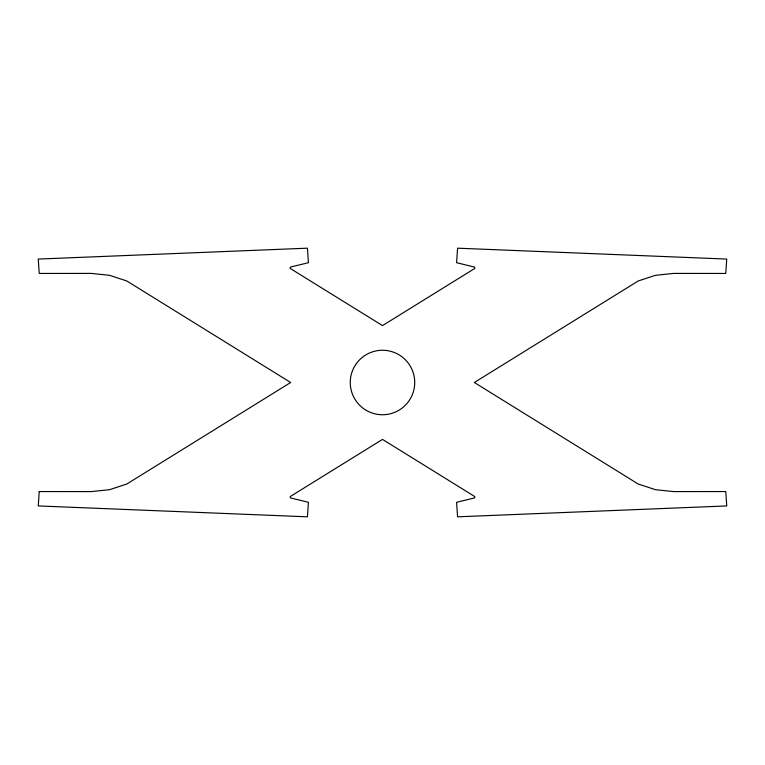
<?xml version="1.0" encoding="UTF-8"?>
<svg xmlns="http://www.w3.org/2000/svg" width="765" height="765" viewBox="0 0 765 765"><rect width="100%" height="100%" fill="white"/><g stroke="black" fill="none" stroke-linecap="round" stroke-linejoin="round"><path stroke-width="1.15" d="M39.245 491.551L38.25 505.933L307.425 516.815L308.419 502.299L290.356 497.9L290.136 496.619L382.5 439.397L474.864 496.619L474.644 497.9L456.581 502.299L457.575 516.815L726.75 505.933L725.756 491.551L673.688 491.599L655.462 489.686L638.22 484.035L474.338 382.5L638.22 280.965L655.462 275.314L673.688 273.401L725.756 273.449L726.75 259.067L457.575 248.185L456.581 262.701L474.644 267.1L474.864 268.381L382.5 325.603L290.136 268.381L290.356 267.1L308.419 262.701L307.425 248.185L38.25 259.067L39.245 273.449L91.312 273.401L109.538 275.314L126.78 280.965L290.662 382.5L126.78 484.035L109.538 489.686L91.312 491.599L39.245 491.551M366.378 410.423A32.235 32.235 0 0 0 414.735 382.5A32.235 32.235 0 0 0 366.378 354.578A32.235 32.235 0 0 0 366.378 410.423"/></g></svg>
